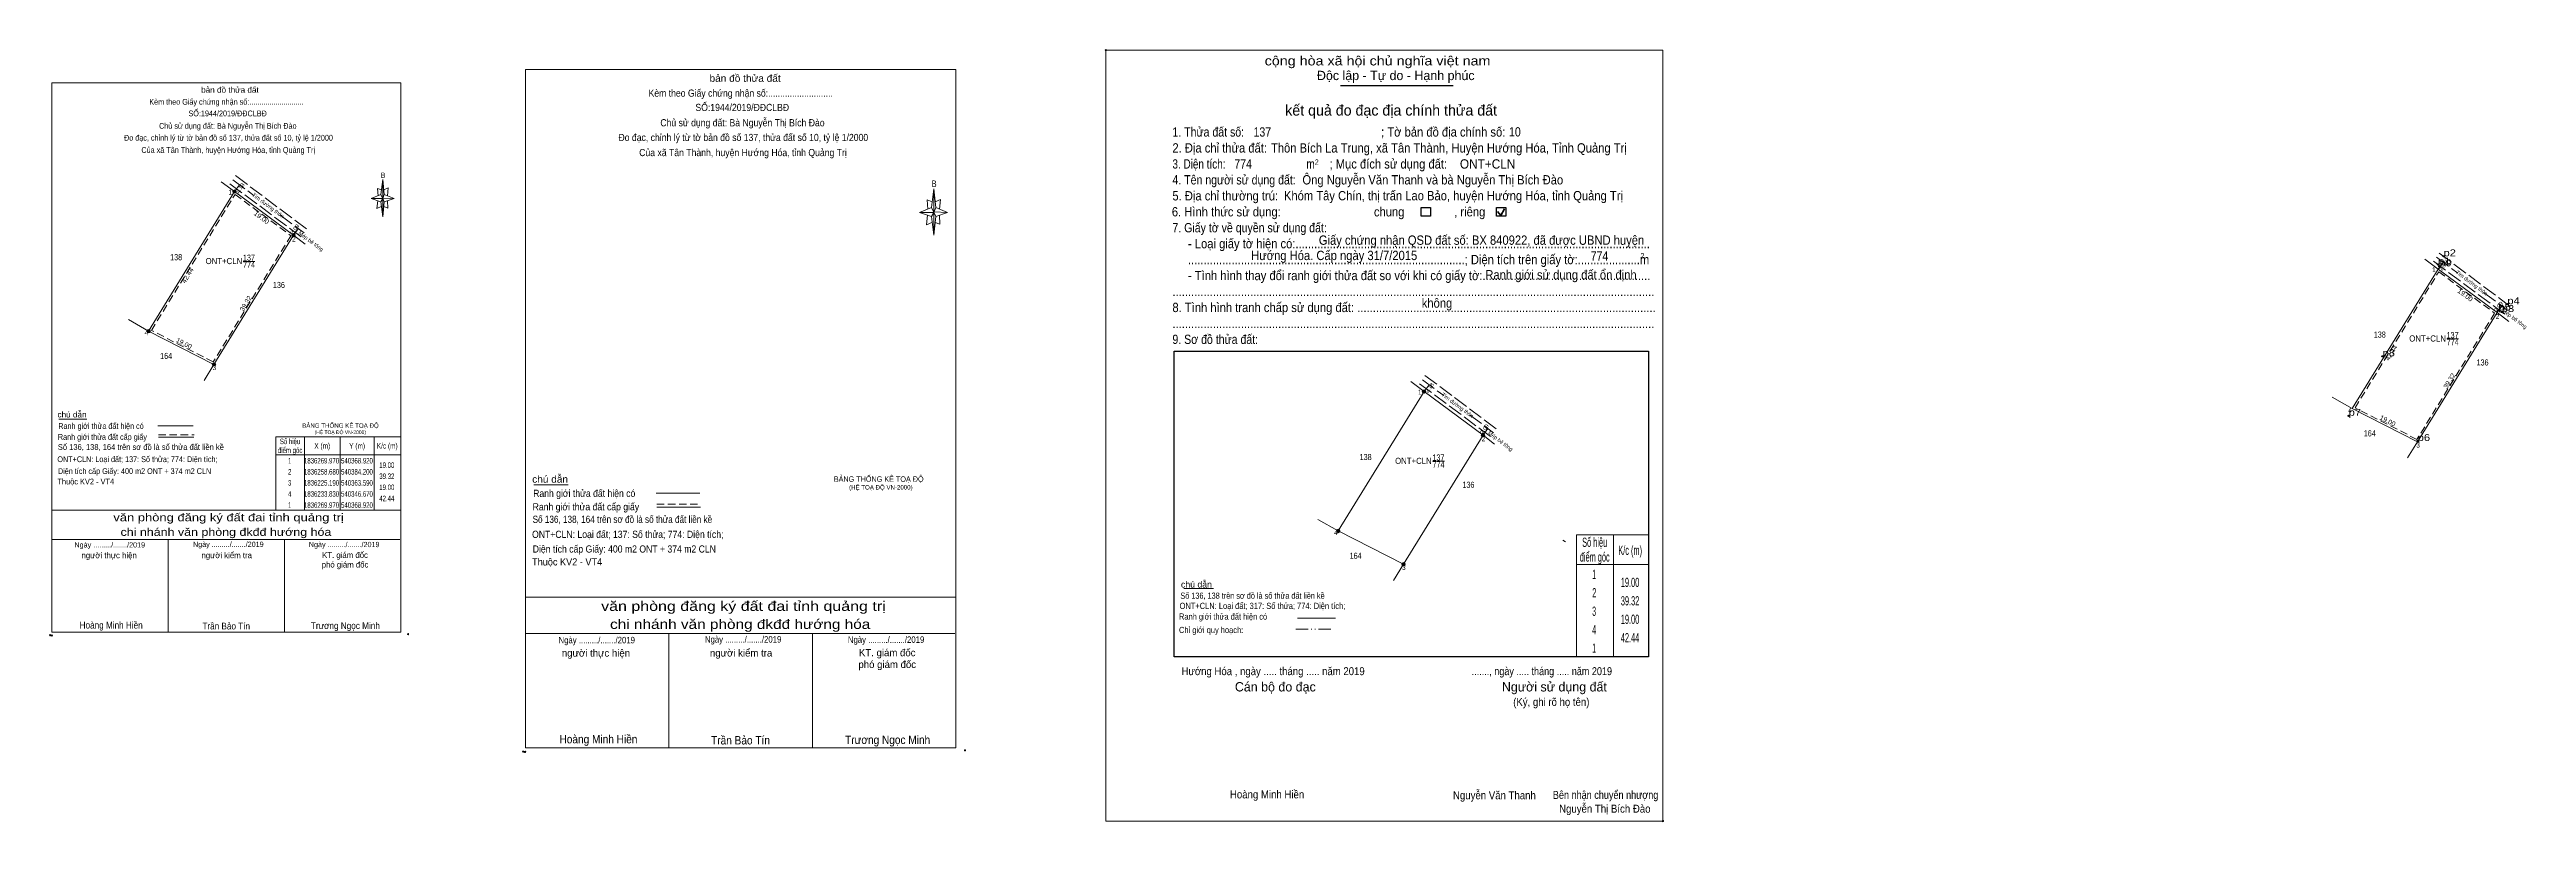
# Model space of a CAD drawing. Header units: metres. Extents: x 539750 to 540392, y 1836127 to 1836327.
import ezdxf
from ezdxf.enums import TextEntityAlignment as Align

# ---------------------------------------------------------------- set-up
doc = ezdxf.new("R2010")
doc.units = ezdxf.units.M
doc.header["$LTSCALE"] = 0.64
doc.header["$PDMODE"] = 32
doc.header["$PDSIZE"] = 0.32
for name, pattern in [('DASH_DOUBLE_DOT', [9.2, 5, -1.2, 0.3, -1.2, 0.3, -1.2]), ('LONG_DASHED', [7.5, 6, -1.5]), ('MEDIUM_DASHED', [4.5, 3, -1.5])]:
    doc.linetypes.add(name, pattern=pattern)
for name, color, linetype, lineweight in [('1', 7, 'MEDIUM_DASHED', 13), ('10', 7, 'Continuous', 13), ('13', 7, 'Continuous', 13), ('17', 7, 'Continuous', 13), ('2', 7, 'Continuous', 13), ('22', 7, 'LONG_DASHED', 13), ('23', 7, 'Continuous', 13), ('28', 7, 'LONG_DASHED', 13), ('6', 7, 'Continuous', 13), ('63', 7, 'Continuous', 13)]:
    doc.layers.add(name, color=color, linetype=linetype, lineweight=lineweight)
doc.layers.add('12', color=7, linetype='Continuous')
doc.layers.add('7', color=7, linetype='Continuous')

msp = doc.modelspace()

# ---------------------------------------------------------------- hatches: boundary and pattern name
at = {"layer": '10'}
for points in [[(539798.42, 1836290.03, 1), (539797.52, 1836290.03, 1)], [(539813.7, 1836278.74, 1), (539812.8, 1836278.74, 1)], [(539776.17, 1836253.89, 1), (539775.27, 1836253.89, 1)], [(539793.09, 1836245.25, 1), (539792.19, 1836245.25, 1)], [(540106.61, 1836238.27, 1), (540105.71, 1836238.27, 1)], [(540121.89, 1836226.98, 1), (540120.99, 1836226.98, 1)], [(540084.36, 1836202.13, 1), (540083.46, 1836202.13, 1)], [(540101.28, 1836193.49, 1), (540100.38, 1836193.49, 1)]]:
    msp.add_hatch(color=256, dxfattribs=at).paths.add_polyline_path(points)

# ---------------------------------------------------------------- linework, layer by layer
at = {"layer": '1'}
for points in [[(539798.11, 1836289.3), (539812.58, 1836278.61), (539792.46, 1836245.91), (539776.43, 1836254.09)], [(540369.06, 1836269.24), (540383.53, 1836258.55), (540363.41, 1836225.85), (540347.38, 1836234.03)]]:
    msp.add_lwpolyline(points, close=True, dxfattribs=at)
at = {"layer": '10'}
for p, q in [((539797.97, 1836290.03), (539775.72, 1836253.89)), ((539792.64, 1836245.25), (539813.25, 1836278.74)), ((540368.92, 1836269.97), (540346.67, 1836233.83)), ((540368.92, 1836269.97), (540365.46, 1836272.5)), ((540368.92, 1836269.97), (540384.2, 1836258.68)), ((539775.72, 1836253.89), (539770.49, 1836256.87)), ((540363.59, 1836225.19), (540384.2, 1836258.68)), ((540384.2, 1836258.68), (540387.21, 1836256.34)), ((539792.64, 1836245.25), (539775.72, 1836253.89)), ((539790.06, 1836241.1), (539792.64, 1836245.25)), ((540106.16, 1836238.27), (540083.91, 1836202.13)), ((540346.67, 1836233.83), (540341.44, 1836236.81)), ((540363.59, 1836225.19), (540346.67, 1836233.83)), ((540100.83, 1836193.49), (540121.44, 1836226.98)), ((540361.01, 1836221.04), (540363.59, 1836225.19)), ((540083.91, 1836202.13), (540078.68, 1836205.11)), ((540100.83, 1836193.49), (540083.91, 1836202.13)), ((540142.1, 1836199.76), (540142.8, 1836199.28)), ((540098.25, 1836189.34), (540100.83, 1836193.49))]:
    msp.add_line(p, q, dxfattribs=at)
for centre in [(539797.97, 1836290.03), (539813.25, 1836278.74), (539775.72, 1836253.89), (539792.64, 1836245.25), (540106.16, 1836238.27), (540121.44, 1836226.98), (540083.91, 1836202.13), (540100.83, 1836193.49)]:
    msp.add_circle(centre, 0.45, dxfattribs=at)
at = {"layer": '13'}
msp.add_line((540371.15, 1836251.89), (540374.19, 1836251.89), dxfattribs=at)
at = {"layer": '17'}
msp.add_line((540043.89, 1836187.26), (540051.63, 1836187.26), dxfattribs=at)
at = {"layer": '2', "lineweight": 25}
for p, q in [((540084.51, 1836317.5), (540113.7, 1836317.5)), ((540041.41, 1836248.66), (540164.3, 1836248.66)), ((540164.3, 1836248.66), (540164.3, 1836169.55))]:
    msp.add_line(p, q, dxfattribs=at)
at = {"layer": '2'}
for p, q in [((539835.87, 1836289.26), (539836.37, 1836293.17)), ((539835.87, 1836287.36), (539833.37, 1836288.26)), ((539836.78, 1836287.36), (539836.37, 1836283.45)), ((539837.68, 1836285.75), (539836.67, 1836286.15)), ((539836.78, 1836289.26), (539839.29, 1836288.26)), ((539837.58, 1836287.66), (539837.68, 1836285.75)), ((539978.51, 1836285.89), (539979.13, 1836290.72)), ((539978.51, 1836283.54), (539975.42, 1836284.65)), ((539979.63, 1836283.54), (539979.13, 1836278.71)), ((539980.74, 1836281.55), (539979.5, 1836282.05)), ((539979.63, 1836285.89), (539982.73, 1836284.65)), ((539980.62, 1836283.91), (539980.74, 1836281.55)), ((539800.2, 1836271.95), (539803.24, 1836271.95)), ((539752.41, 1836231.11), (539759.68, 1836231.11)), ((539778.11, 1836229.37), (539787.29, 1836229.37)), ((539778.25, 1836226.43), (539787.42, 1836226.43)), ((540108.39, 1836220.19), (540111.43, 1836220.19)), ((539875.48, 1836214.1), (539884.45, 1836214.1)), ((539907.2, 1836211.95), (539918.53, 1836211.95)), ((539750.67, 1836207.52), (539841.02, 1836207.52)), ((539907.38, 1836208.32), (539918.7, 1836208.32)), ((539750.67, 1836199.89), (539840.82, 1836199.89)), ((539750.67, 1836199.89), (539840.82, 1836199.89)), ((539750.67, 1836199.89), (539840.82, 1836199.89)), ((539780.79, 1836175.89), (539780.79, 1836199.89)), ((539810.9, 1836175.89), (539810.9, 1836199.89)), ((539873.33, 1836184.97), (539984.87, 1836184.97)), ((539873.33, 1836175.55), (539984.62, 1836175.55)), ((539873.33, 1836175.55), (539984.62, 1836175.55)), ((539873.33, 1836175.55), (539984.62, 1836175.55)), ((539910.51, 1836145.93), (539910.51, 1836175.55)), ((539947.69, 1836145.93), (539947.69, 1836175.55))]:
    msp.add_line(p, q, dxfattribs=at)
at = {"layer": '2', "lineweight": 35}
for p, q in [((540125.22, 1836284.87), (540126.04, 1836283.8)), ((540126.04, 1836283.8), (540127.04, 1836285.59))]:
    msp.add_line(p, q, dxfattribs=at)
at = {"layer": '2', "linetype": 'MEDIUM_DASHED'}
for p, q in [((539778.25, 1836227.05), (539787.49, 1836227.05)), ((539907.38, 1836209.09), (539918.78, 1836209.09))]:
    msp.add_line(p, q, dxfattribs=at)
at = {"layer": '2'}
for points in [[(540023.71, 1836326.66), (540168.06, 1836326.66), (540168.06, 1836127), (540023.71, 1836127)], [(539750.67, 1836318.24), (539841.02, 1836318.24), (539841.02, 1836175.89), (539750.67, 1836175.89)], [(539873.33, 1836321.66), (539984.87, 1836321.66), (539984.87, 1836145.93), (539873.33, 1836145.93)], [(539836.37, 1836293.17), (539836.78, 1836289.26), (539836.37, 1836288.26)], [(539836.37, 1836288.26), (539833.37, 1836288.26), (539835.87, 1836289.26), (539836.78, 1836287.36), (539839.29, 1836288.26), (539836.37, 1836288.36)], [(539836.37, 1836288.26), (539836.37, 1836283.45), (539835.87, 1836287.36)], [(539979.13, 1836290.72), (539979.63, 1836285.89), (539979.13, 1836284.65)], [(539979.13, 1836284.65), (539975.42, 1836284.65), (539978.51, 1836285.89), (539979.63, 1836283.54), (539982.73, 1836284.65), (539979.13, 1836284.78)], [(539979.13, 1836284.65), (539979.13, 1836278.71), (539978.51, 1836283.54)]]:
    msp.add_lwpolyline(points, close=True, dxfattribs=at)
for points in [[(539836.37, 1836288.26), (539835.87, 1836289.26), (539833.37, 1836288.26)], [(539835.07, 1836287.66), (539834.87, 1836285.65), (539835.97, 1836286.15)], [(539836.07, 1836290.47), (539834.97, 1836290.87), (539835.16, 1836288.96)], [(539836.37, 1836288.26), (539836.78, 1836287.36), (539839.29, 1836288.26)], [(539836.67, 1836290.47), (539837.78, 1836290.97), (539837.58, 1836288.96)], [(539978.76, 1836287.38), (539977.4, 1836287.88), (539977.64, 1836285.52)], [(539979.5, 1836287.38), (539980.87, 1836288), (539980.62, 1836285.52)], [(539979.13, 1836284.65), (539978.51, 1836285.89), (539975.42, 1836284.65)], [(539977.52, 1836283.91), (539977.28, 1836281.43), (539978.64, 1836282.05)], [(539979.13, 1836284.65), (539979.63, 1836283.54), (539982.73, 1836284.65)], [(539841.02, 1836175.89), (539750.67, 1836175.89), (539750.67, 1836199.89)], [(539984.87, 1836145.93), (539873.33, 1836145.93), (539873.33, 1836175.55)]]:
    msp.add_lwpolyline(points, dxfattribs=at)
at = {"layer": '2', "lineweight": 25}
for points in [[(540105.39, 1836285.94), (540107.87, 1836285.94), (540107.87, 1836283.63), (540105.39, 1836283.63)], [(540124.9, 1836285.94), (540127.38, 1836285.94), (540127.38, 1836283.63), (540124.9, 1836283.63)]]:
    msp.add_lwpolyline(points, close=True, dxfattribs=at)
msp.add_lwpolyline([(540164.3, 1836169.55), (540041.41, 1836169.55), (540041.41, 1836248.66)], dxfattribs=at)
at = {"layer": '2'}
for p in [(540023.71, 1836326.66), (539750.2, 1836175.12), (539750.61, 1836175.05), (539842.92, 1836175.39), (539872.75, 1836144.97), (539873.25, 1836144.89), (539987.22, 1836145.31), (540168.06, 1836127)]:
    msp.add_point(p, dxfattribs=at)
at = {"layer": '22'}
for p, q in [((540369.17, 1836274.12), (540387.75, 1836260.19)), ((540367.74, 1836271.98), (540386.18, 1836258.26)), ((540368.5, 1836273.01), (540374.02, 1836268.89)), ((540380.69, 1836263.92), (540386.92, 1836259.27))]:
    msp.add_line(p, q, dxfattribs=at)
at = {"layer": '23'}
for p, q in [((539797.97, 1836290.03), (539794.51, 1836292.56)), ((539797.97, 1836290.03), (539813.25, 1836278.74)), ((539813.25, 1836278.74), (539816.26, 1836276.4)), ((540106.16, 1836238.27), (540102.7, 1836240.8)), ((540106.16, 1836238.27), (540121.44, 1836226.98)), ((540121.44, 1836226.98), (540124.45, 1836224.64))]:
    msp.add_line(p, q, dxfattribs=at)
at = {"layer": '28'}
for p, q in [((539797.55, 1836293.07), (539803.07, 1836288.95)), ((539798.22, 1836294.18), (539816.8, 1836280.25)), ((539796.79, 1836292.04), (539815.23, 1836278.32)), ((539799.27, 1836291.78), (539797.97, 1836290.03)), ((539809.74, 1836283.98), (539815.97, 1836279.33)), ((539814.49, 1836280.42), (539813.25, 1836278.74)), ((539814.49, 1836280.42), (539813.25, 1836278.74)), ((540370.22, 1836271.72), (540368.92, 1836269.97)), ((540385.44, 1836260.36), (540384.2, 1836258.68)), ((540385.44, 1836260.36), (540384.2, 1836258.68)), ((540105.74, 1836241.31), (540111.26, 1836237.19)), ((540106.41, 1836242.42), (540124.99, 1836228.49)), ((540104.98, 1836240.28), (540123.42, 1836226.56)), ((540107.46, 1836240.02), (540106.16, 1836238.27)), ((540117.93, 1836232.22), (540124.16, 1836227.57)), ((540122.68, 1836228.66), (540121.44, 1836226.98)), ((540122.68, 1836228.66), (540121.44, 1836226.98))]:
    msp.add_line(p, q, dxfattribs=at)
at = {"layer": '6'}
msp.add_line((540073.4, 1836179.55), (540083.18, 1836179.55), dxfattribs=at)
at = {"layer": '6', "linetype": 'DASH_DOUBLE_DOT'}
msp.add_line((540072.95, 1836176.73), (540082.73, 1836176.73), dxfattribs=at)
at = {"layer": '63'}
for p, q in [((539816.08, 1836226.47), (539816.08, 1836207.51)), ((539825.32, 1836226.47), (539825.32, 1836207.51)), ((539834.15, 1836226.47), (539834.15, 1836207.51)), ((539808.67, 1836221.88), (539841.02, 1836221.88)), ((540145.67, 1836201.11), (540164.3, 1836201.11)), ((540155.25, 1836200.93), (540155.25, 1836169.41)), ((540164.3, 1836201.11), (540164.3, 1836169.59)), ((540145.67, 1836193.46), (540164.3, 1836193.46))]:
    msp.add_line(p, q, dxfattribs=at)
msp.add_lwpolyline([(539808.67, 1836226.47), (539841.02, 1836226.47), (539841.02, 1836207.51), (539808.67, 1836207.51)], close=True, dxfattribs=at)
msp.add_lwpolyline([(540164.3, 1836169.59), (540145.67, 1836169.59), (540145.67, 1836201.11)], dxfattribs=at)
at = {"layer": '7'}
for p in [(540370.3, 1836273.27), (540368.88, 1836271.13), (540369.24, 1836270.68), (540386.85, 1836260.87), (540384.52, 1836259.27), (540385.39, 1836258.84), (540354.5, 1836247.36), (540354.51, 1836247.35), (540345.72, 1836231.96), (540363.61, 1836225.43)]:
    msp.add_point(p, dxfattribs=at)

# ---------------------------------------------------------------- texts
at = {"layer": '12', "width": 1.2}
for s, p in [('p2', (540370.3, 1836273.27)), ('p2', (540370.3, 1836273.27)), ('p1', (540368.88, 1836271.13)), ('p1', (540368.88, 1836271.13)), ('p9', (540369.24, 1836270.68)), ('p9', (540369.24, 1836270.68)), ('p5', (540384.52, 1836259.27)), ('p5', (540384.52, 1836259.27)), ('p3', (540385.39, 1836258.84)), ('p3', (540385.39, 1836258.84)), ('p4', (540386.85, 1836260.87)), ('p4', (540386.85, 1836260.87)), ('p8', (540354.5, 1836247.36)), ('p8', (540354.5, 1836247.36)), ('p7', (540345.72, 1836231.96)), ('p7', (540345.72, 1836231.96)), ('p6', (540363.61, 1836225.43)), ('p6', (540363.61, 1836225.43))]:
    msp.add_text(s, height=1.8, dxfattribs=at).set_placement(p)
at = {"layer": '13', "width": 0.85}
for s, p in [('138', (540353.79, 1836252.19)), ('136', (540380.415, 1836244.99)), ('164', (540351.2, 1836226.61))]:
    msp.add_text(s, height=1.59, dxfattribs=at).set_placement(p, align=Align.CENTER)
at = {"layer": '13', "width": 0.95}
msp.add_text('ONT+CLN', height=1.59, rotation=359.97, dxfattribs=at).set_placement((540370.9092, 1836251.1851), align=Align.RIGHT)
at = {"layer": '13', "width": 0.85}
for s, p in [('774', (540372.6746, 1836250.2492)), ('137', (540372.6546, 1836252.0592))]:
    msp.add_text(s, height=1.59, rotation=359.97, dxfattribs=at).set_placement(p, align=Align.CENTER)
at = {"layer": '2'}
for s, height, width, p in [('cộng hòa xã hội chủ nghĩa việt nam', 2.409, 1.15, (540064.87, 1836322.71)), ('1. Thửa đất số:', 2.409, 0.85, (540040.97, 1836304.27)), ('137', 2.41, 0.85, (540061.98, 1836304.27)), ('; Tờ bản đồ địa chính số:', 2.409, 0.9, (540095.03, 1836304.27)), ('10', 2.41, 0.85, (540128.18, 1836304.3)), ('2. Địa chỉ thửa đất:', 2.409, 0.9, (540040.97, 1836300.14)), ('Thôn Bích La Trung, xã Tân Thành, Huyện Hướng Hóa, Tỉnh Quảng Trị', 2.41, 0.9, (540066.5, 1836300.14)), ('4. Tên người sử dụng đất:', 2.409, 0.85, (540040.97, 1836291.88)), ('3. Diện tích:', 2.409, 0.8, (540040.97, 1836295.99)), ('774', 2.41, 0.85, (540057.01, 1836296.01)), ('Ông Nguyễn Văn Thanh và bà Nguyễn Thị Bích Đào', 2.41, 0.9, (540074.65, 1836291.88)), ('m', 2.409, 0.8, (540075.69, 1836295.99)), ('2', 1.377, 0.8, (540077.85, 1836296.97)), ('; Mục đích sử dụng đất:', 2.409, 0.9, (540081.67, 1836295.99)), ('ONT+CLN', 2.41, 0.95, (540115.45, 1836295.99)), ('6. Hình thức sử dụng:', 2.409, 0.9, (540040.82, 1836283.6)), ('5. Địa chỉ thường trú:', 2.409, 0.9, (540040.97, 1836287.74)), ('Khóm Tây Chín, thị trấn Lao Bảo, huyện Hướng Hóa, tỉnh Quảng Trị', 2.41, 0.9, (540069.86, 1836287.77)), ('chung                , riêng', 2.409, 0.9, (540093.18, 1836283.6)), ('7. Giấy tờ về quyền sử dụng đất:', 2.409, 0.85, (540040.97, 1836279.48)), ('     - Loại giấy tờ hiện có:..................................................................................................................', 2.409, 0.9, (540040.97, 1836275.35)), ('     .........................................................................................; Diện tích trên giấy tờ:....................m', 2.409, 0.9, (540040.97, 1836271.22)), ('Hướng Hóa. Cấp ngày 31/7/2015', 2.41, 0.9, (540061.37, 1836272.29)), ('Giấy chứng nhận QSD đất số: BX 840922, đã được UBND huyện', 2.41, 0.9, (540078.9, 1836276.25)), ('774', 2.41, 0.85, (540149.33, 1836272.14)), ('2', 1.377, 0.8, (540162.27, 1836272.73)), ('     - Tình hình thay đổi ranh giới thửa đất so với khi có giấy tờ:......................................................', 2.409, 0.9, (540040.97, 1836267.09)), ('Ranh giới sử dụng đất ổn định', 2.412, 0.9, (540122.05, 1836267.28)), ('8. Tình hình tranh chấp sử dụng đất: ................................................................................................', 2.409, 0.9, (540040.97, 1836258.82)), ('...........................................................................................................................................................', 2.409, 0.9, (540040.97, 1836262.95)), ('không', 2.409, 0.9, (540105.57, 1836259.96)), ('...........................................................................................................................................................', 2.409, 0.9, (540040.97, 1836254.71)), ('9. Sơ đồ thửa đất:', 2.409, 0.85, (540040.97, 1836250.56)), ('chú dẫn', 1.506, 1.05, (539752.1, 1836231.53)), ('Ranh giới thửa đất hiện có ', 1.506, 0.9, (539752.3, 1836228.56)), ('BẢNG THỐNG KÊ TOẠ ĐỘ ', 1.154, 0.95, (539815.5, 1836228.85)), ('(HỆ TOẠ ĐỘ VN-2000)', 0.9335, 0.9, (539818.71, 1836227.23)), ('Số 136, 138, 164 trên sơ đồ là số thửa đất liền kề', 1.507, 0.85, (539752.19, 1836223.11)), ('Ranh giới thửa đất cấp giấy', 1.506, 0.9, (539752.2, 1836225.73)), ('Thuộc KV2 - VT4', 1.508, 0.95, (539752.08, 1836214.18)), ('ONT+CLN: Loại đất; 137: Số thửa; 774: Diện tích;', 1.507, 0.9, (539752.07, 1836219.96)), ('Diện tích cấp Giấy: 400 m2 ONT + 374 m2 CLN', 1.507, 0.9, (539752.21, 1836216.88)), ('chú dẫn', 1.859, 1.05, (539875.09, 1836214.62)), ('BẢNG THỐNG KÊ TOẠ ĐỘ ', 1.425, 0.95, (539953.24, 1836214.86)), ('Ranh giới thửa đất cấp giấy', 1.859, 0.9, (539875.21, 1836207.46)), ('Ranh giới thửa đất hiện có ', 1.859, 0.9, (539875.34, 1836210.95)), ('(HỆ TOẠ ĐỘ VN-2000)', 1.153, 0.9, (539957.2, 1836212.86)), ('Số 136, 138, 164 trên sơ đồ là số thửa đất liền kề', 1.86, 0.85, (539875.2, 1836204.22)), ('ONT+CLN: Loại đất; 137: Số thửa; 774: Diện tích;', 1.86, 0.9, (539875.06, 1836200.33)), ('Diện tích cấp Giấy: 400 m2 ONT + 374 m2 CLN', 1.86, 0.9, (539875.23, 1836196.53)), ('Thuộc KV2 - VT4', 1.862, 0.95, (539875.07, 1836193.19)), ('Hướng Hóa , ngày ..... tháng ..... năm 2019', 2.063, 0.9, (540043.33, 1836164.78)), ('......., ngày ..... tháng ..... năm 2019', 2.063, 0.85, (540118.5, 1836164.78)), ('(Ký, ghi rõ họ tên)', 2.065, 0.9, (540129.26, 1836156.81)), ('Hoàng Minh Hiền', 2.07, 0.9, (540055.87, 1836132.86)), ('Nguyễn Văn Thanh', 2.07, 0.9, (540113.66, 1836132.63)), ('Bên nhận chuyển nhượng', 2.07, 0.85, (540139.54, 1836132.73)), ('Nguyễn Thị Bích Đào', 2.07, 0.9, (540141.16, 1836129.16))]:
    msp.add_text(s, height=height, dxfattribs=dict(at, width=width)).set_placement(p)
for s, height, width, p in [('bản đồ thửa đất', 1.859, 1.05, (539930.26, 1836318.46)), ('Kèm theo Giấy chứng nhận số:...........................', 1.506, 0.9, (539795.86, 1836312.53)), ('bản đồ thửa đất', 1.506, 1.05, (539796.785, 1836315.64)), ('Kèm theo Giấy chứng nhận số:...........................', 1.859, 0.9, (539929.12, 1836314.61)), ('SỐ:1944/2019/ĐĐCLBĐ', 1.86, 0.9, (539929.52, 1836310.9)), ('Chủ sử dụng đất: Bà Nguyễn Thị Bích Đào', 1.507, 0.9, (539796.23, 1836306.3)), ('SỐ:1944/2019/ĐĐCLBĐ', 1.507, 0.9, (539796.18, 1836309.52)), ('Chủ sử dụng đất: Bà Nguyễn Thị Bích Đào', 1.86, 0.9, (539929.575, 1836306.93)), ('Đo đạc, chỉnh lý từ tờ bản đồ số 137, thửa đất số 10, tỷ lệ 1/2000 ', 1.507, 0.9, (539796.655, 1836303.22)), ('Của xã Tân Thành, huyện Hướng Hóa, tỉnh Quảng Trị', 1.508, 0.9, (539796.335, 1836300.05)), ('Đo đạc, chỉnh lý từ tờ bản đồ số 137, thửa đất số 10, tỷ lệ 1/2000 ', 1.86, 0.9, (539930.105, 1836303.12)), ('Của xã Tân Thành, huyện Hướng Hóa, tỉnh Quảng Trị', 1.862, 0.9, (539929.71, 1836299.21)), ('B', 1.383, 0.8, (539836.445, 1836293.58)), ('B', 1.707, 0.85, (539979.225, 1836291.22)), ('138', 1.59, 0.85, (539782.84, 1836272.25)), ('136', 1.59, 0.85, (539809.465, 1836265.05)), ('164', 1.59, 0.85, (539780.25, 1836246.67)), ('138', 1.59, 0.85, (540091.03, 1836220.49)), ('136', 1.59, 0.85, (540117.655, 1836213.29)), ('văn phòng đăng ký đất đai tỉnh quảng trị', 2.008, 1.25, (539796.425, 1836204.64)), ('chi nhánh văn phòng đkđđ hướng hóa', 2.008, 1.2, (539795.745, 1836200.86)), ('Ngày ........./......./2019', 1.355, 0.9, (539765.645, 1836197.85)), ('Ngày ........./......./2019', 1.355, 0.9, (539796.365, 1836198)), ('Ngày ........./......./2019', 1.355, 0.9, (539826.375, 1836197.94)), ('164', 1.59, 0.85, (540088.44, 1836194.91)), ('văn phòng đăng ký đất đai tỉnh quảng trị', 2.479, 1.25, (539929.815, 1836181.42)), ('Hoàng Minh Hiền', 1.758, 0.9, (539766.01, 1836176.86)), ('Trần Bảo Tín', 1.758, 0.9, (539795.82, 1836176.62)), ('Trương Ngọc Minh', 1.758, 0.9, (539826.695, 1836176.72)), ('chi nhánh văn phòng đkđđ hướng hóa', 2.479, 1.2, (539928.975, 1836176.75)), ('Ngày ........./......./2019', 1.673, 0.9, (539891.815, 1836173.03)), ('Ngày ........./......./2019', 1.673, 0.9, (539929.745, 1836173.22)), ('Ngày ........./......./2019', 1.673, 0.9, (539966.785, 1836173.15)), ('Hoàng Minh Hiền', 2.17, 0.9, (539892.26, 1836147.12)), ('Trần Bảo Tín', 2.17, 0.9, (539929.07, 1836146.83)), ('Trương Ngọc Minh', 2.17, 0.9, (539967.185, 1836146.95))]:
    msp.add_text(s, height=height, dxfattribs=dict(at, width=width)).set_placement(p, align=Align.CENTER)
for s, p in [('Độc lập - Tự do - Hạnh phúc', (540078.42, 1836318.91)), ('Cán bộ đo đạc', (540057.15, 1836160.56)), ('Người sử dụng đất', (540126.33, 1836160.56))]:
    msp.add_text(s, height=2.409, dxfattribs=at).set_placement(p)
for s, height, p in [('kết quả đo đạc địa chính thửa đất', 2.754, (540097.63, 1836309.72)), ('người thực hiện', 1.506, (539765.475, 1836195.06)), ('người kiểm tra', 1.506, (539795.94, 1836195.08)), ('KT. giám đốc', 1.507, (539826.6, 1836195.13)), ('phó giám đốc', 1.507, (539826.61, 1836192.66)), ('người thực hiện', 1.859, (539891.61, 1836169.59)), ('người kiểm tra', 1.859, (539929.22, 1836169.61)), ('KT. giám đốc', 1.86, (539967.075, 1836169.68)), ('phó giám đốc', 1.86, (539967.085, 1836166.63)), ('.', 0.6884, (540168.0368, 1836126.63))]:
    msp.add_text(s, height=height, dxfattribs=at).set_placement(p, align=Align.CENTER)
at = {"layer": '2', "width": 0.85}
for s, p in [('137', (539801.7046, 1836272.1192)), ('774', (539801.7246, 1836270.3092)), ('137', (540109.8946, 1836220.3592)), ('774', (540109.9146, 1836218.5492))]:
    msp.add_text(s, height=1.59, rotation=359.97, dxfattribs=at).set_placement(p, align=Align.CENTER)
at = {"layer": '2', "width": 0.95}
for p in [(539799.9592, 1836271.2451), (540108.1492, 1836219.4851)]:
    msp.add_text('ONT+CLN', height=1.59, rotation=359.97, dxfattribs=at).set_placement(p, align=Align.RIGHT)
at = {"layer": '6'}
for s, height, width, p in [('ONT+CLN: Loại đất; 317: Số thửa; 774: Diện tích;', 1.61, 0.9, (540042.83, 1836181.92)), ('Số 136, 138 trên sơ đồ là số thửa đất liền kề', 1.61, 0.85, (540043.03, 1836184.56)), ('chú dẫn', 1.604, 1.05, (540043.19, 1836187.48)), ('Chỉ giới quy hoạch:', 1.606, 0.9, (540042.68, 1836175.68)), ('Ranh giới thửa đất hiện có ', 1.604, 0.9, (540042.67, 1836179.16))]:
    msp.add_text(s, height=height, dxfattribs=dict(at, width=width)).set_placement(p)
at = {"layer": '63'}
for s, height, width, p in [(' 1', 1.25, 0.75, (539797.29, 1836289.24)), (' 2', 1.25, 0.85, (539813.82, 1836277.1)), (' 1', 1.25, 0.75, (540368.24, 1836269.18)), (' 4', 1.25, 0.85, (539775.61, 1836252.84)), (' 2', 1.25, 0.85, (540384.77, 1836257.04)), (' 3', 1.25, 0.8, (539793.22, 1836243.8)), (' 1', 1.25, 0.75, (540105.48, 1836237.48)), (' 4', 1.25, 0.85, (540346.56, 1836232.78)), (' 2', 1.25, 0.85, (540122.01, 1836225.34)), (' 3', 1.25, 0.8, (540364.17, 1836223.74)), ('39.32', 1.436, 0.65, (539839.39, 1836215.58)), ('19.00', 1.436, 0.65, (539839.38, 1836218.46)), ('42.44', 1.436, 0.65, (539839.38, 1836209.84)), ('19.00', 1.436, 0.65, (539839.38, 1836212.72)), (' 4', 1.25, 0.85, (540083.8, 1836201.08)), (' 3', 1.25, 0.8, (540101.41, 1836192.04)), ('19.00', 2.388, 0.5, (540161.93, 1836187.62)), ('39.32', 2.388, 0.5, (540161.93, 1836182.84)), ('19.00', 2.388, 0.5, (540161.93, 1836178.07)), ('42.44', 2.388, 0.5, (540161.93, 1836173.29))]:
    msp.add_text(s, height=height, dxfattribs=dict(at, width=width)).set_placement(p, align=Align.RIGHT)
for s, height, rotation, width, p in [('2.18', 1, 53.393, 1.1, (539799.7879, 1836290.6618)), ('19.00', 1.25, 323.54, 1.05, (539804.6036, 1836282.7952)), ('2.09', 1, 53.393, 1.1, (539813.9854, 1836279.9918)), ('2.18', 1, 53.393, 1.1, (540370.7379, 1836270.6018)), ('19.00', 1.25, 323.54, 1.05, (540375.5536, 1836262.7352)), ('2.09', 1, 53.393, 1.1, (540384.9354, 1836259.9318)), ('2.18', 1, 53.393, 1.1, (540107.9779, 1836238.9018)), ('2.09', 1, 53.393, 1.1, (540122.1754, 1836228.2318))]:
    msp.add_text(s, height=height, rotation=rotation, dxfattribs=dict(at, width=width)).set_placement(p, align=Align.CENTER)
for s, height, rotation, p in [('Tim đường thôn', 1, 323.28, (539806.361, 1836286.0291)), ('Mép bê tông', 1, 323.28, (539817.471, 1836276.7611)), ('42.44', 1.25, 58.381, (539786.3328, 1836268.0024)), ('Tim đường thôn', 1, 323.28, (540377.311, 1836265.9691)), ('39.32', 1.25, 58.392, (539801.4092, 1836260.7274)), ('Mép bê tông', 1, 323.28, (540388.421, 1836256.7011)), ('19.00', 1.25, 332.949, (539784.6008, 1836250.1594)), ('42.44', 1.25, 58.381, (540357.2827, 1836247.9424)), ('39.32', 1.25, 58.392, (540372.3592, 1836240.6674)), ('Tim đường thôn', 1, 323.28, (540114.551, 1836234.2691)), ('19.00', 1.25, 332.949, (540355.5508, 1836230.0994)), ('Mép bê tông', 1, 323.28, (540125.661, 1836225.0011))]:
    msp.add_text(s, height=height, rotation=rotation, dxfattribs=at).set_placement(p, align=Align.CENTER)
for s, height, width, p in [('điểm góc', 1.436, 0.65, (539812.375, 1836222.31)), ('Số hiệu', 1.436, 0.65, (539812.365, 1836224.61)), ('X (m)', 1.436, 0.7, (539820.7, 1836223.45)), ('Y (m)', 1.436, 0.7, (539829.735, 1836223.45)), ('K/c (m)', 1.436, 0.7, (539837.53, 1836223.45)), (' 2', 1.436, 0.65, (539812.065, 1836216.74)), (' 1', 1.436, 0.55, (539812.065, 1836219.61)), ('1836269.970', 1.436, 0.65, (539820.52, 1836219.61)), ('1836258.680', 1.436, 0.65, (539820.52, 1836216.74)), ('540368.920', 1.436, 0.65, (539829.69, 1836219.61)), ('540384.200', 1.436, 0.65, (539829.69, 1836216.74)), (' 4', 1.436, 0.65, (539812.055, 1836211)), (' 3', 1.436, 0.6, (539812.055, 1836213.86)), (' 1', 1.436, 0.55, (539812.065, 1836208.12)), ('1836225.190', 1.436, 0.65, (539820.52, 1836213.86)), ('1836233.830', 1.436, 0.65, (539820.52, 1836211)), ('1836269.970', 1.436, 0.65, (539820.52, 1836208.12)), ('540363.590', 1.436, 0.65, (539829.69, 1836213.86)), ('540346.670', 1.436, 0.65, (539829.69, 1836211)), ('540368.920', 1.436, 0.65, (539829.69, 1836208.12)), ('điểm góc', 2.388, 0.5, (540150.39, 1836194.19)), ('Số hiệu', 2.388, 0.5, (540150.375, 1836198.01)), ('K/c (m)', 2.388, 0.55, (540159.57, 1836195.93)), (' 1', 2.388, 0.45, (540149.995, 1836189.69)), (' 2', 2.388, 0.5, (540150, 1836184.93)), (' 4', 2.388, 0.5, (540149.99, 1836175.37)), (' 3', 2.388, 0.45, (540149.975, 1836180.15)), (' 1', 2.388, 0.45, (540149.995, 1836170.59))]:
    msp.add_text(s, height=height, dxfattribs=dict(at, width=width)).set_placement(p, align=Align.CENTER)

doc.saveas('drawing.dxf')
